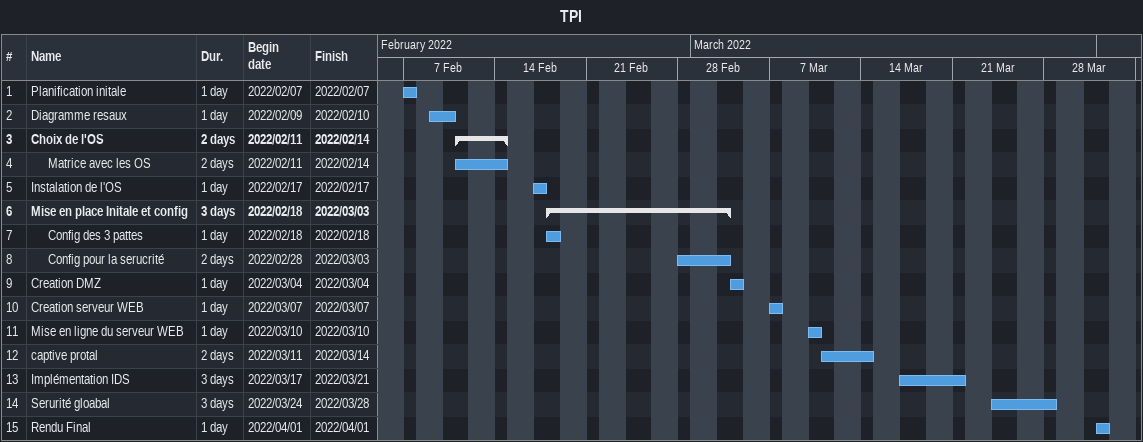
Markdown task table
TPI

| ID | Level | Task | Duration | Start | Finish |
|---|---|---|---|---|---|
| 1 | 1 | Planification initale | 1d | 2022-02-07 | 2022-02-07 |
| 2 | 1 | Diagramme resaux | 1d | 2022-02-09 | 2022-02-10 |
| 3 | 1 | **Choix de l'OS** | 2d | 2022-02-11 | 2022-02-14 |
| 4 | 2 | Matrice avec les OS | 2d | 2022-02-11 | 2022-02-14 |
| 5 | 1 | Instalation de l'OS | 1d | 2022-02-17 | 2022-02-17 |
| 6 | 1 | **Mise en place Initale et config** | 3d | 2022-02-18 | 2022-03-03 |
| 7 | 2 | Config des 3 pattes | 1d | 2022-02-18 | 2022-02-18 |
| 8 | 2 | Config pour la serucrité | 2d | 2022-02-28 | 2022-03-03 |
| 9 | 1 | Creation DMZ | 1d | 2022-03-04 | 2022-03-04 |
| 10 | 1 | Creation serveur WEB | 1d | 2022-03-07 | 2022-03-07 |
| 11 | 1 | Mise en ligne du serveur WEB | 1d | 2022-03-10 | 2022-03-10 |
| 12 | 1 | captive protal | 2d | 2022-03-11 | 2022-03-14 |
| 13 | 1 | Implémentation IDS | 3d | 2022-03-17 | 2022-03-21 |
| 14 | 1 | Serurité gloabal | 3d | 2022-03-24 | 2022-03-28 |
| 15 | 1 | Rendu Final | 1d | 2022-04-01 | 2022-04-01 |
